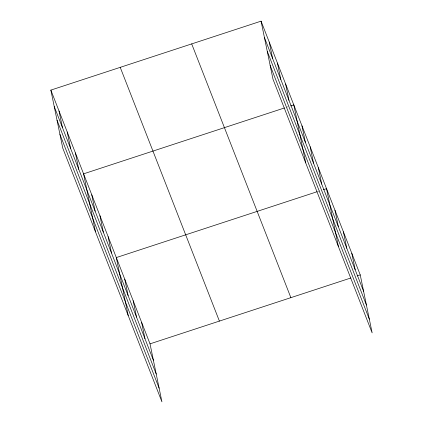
<?xml version="1.0" encoding="UTF-8"?>
<svg xmlns="http://www.w3.org/2000/svg" width="423" height="423" viewBox="0 0 423 423"><rect width="100%" height="100%" fill="white"/><g stroke="black" fill="none" stroke-linecap="round" stroke-linejoin="round"><path stroke-width="0.32" stroke-dasharray="2.12 1.59" d="M286.297 107.347L288.169 106.733M317.773 191.497L320.898 190.472"/><path stroke-width="0.63" d="M50.855 90.099L150.028 343.851L161.935 401.85L62.757 148.098L50.855 90.099L261.065 21.15L360.243 274.902L372.145 332.901L272.972 79.149L261.065 21.15M284.42 107.965L83.58 173.837L95.487 231.836M290.67 105.914L293.795 104.888L305.697 162.887M317.15 191.704L116.309 257.575L128.217 315.574M323.399 189.652L326.524 188.626L338.426 246.625M150.028 343.851L350.868 277.98M357.118 275.928L360.243 274.902M264.438 37.568L363.611 291.325M267.251 51.289L366.429 305.046M270.154 65.428L369.332 319.18M191.698 43.902L290.871 297.66M120.222 67.347L219.4 321.099M54.223 106.517L153.401 360.274M57.042 120.238L156.214 373.99M59.944 134.377L159.117 388.129M351.809 253.335L355.183 269.752M343.381 231.767L346.754 248.185M334.953 210.199L338.321 226.617M318.339 167.693L321.713 184.111M310.159 146.76L313.528 163.178M301.974 125.821L305.348 142.244M285.61 83.955L288.983 100.373M277.43 63.022L280.798 79.439M269.25 42.083L272.618 58.501M141.599 322.284L144.967 338.701M133.171 300.716L136.539 317.134M124.737 279.148L128.111 295.566M108.129 236.642L111.498 253.06M99.944 215.709L103.318 232.127M91.765 194.77L95.133 211.193M75.4 152.904L78.768 169.322M67.22 131.971L70.588 148.388M59.035 111.032L62.408 127.45"/></g></svg>
